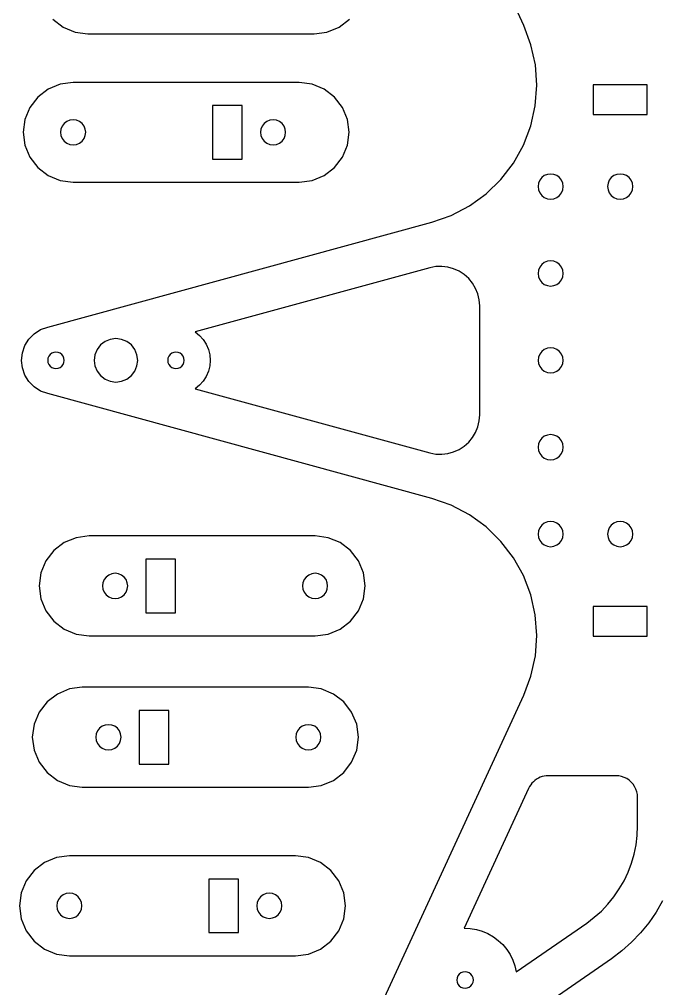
# Model space of a CAD drawing. Header units: inches. Extents: x -24.3 to 25.7, y -20.1 to 15.9.
# Drawn here: x -23.98 to -16.61, y -7.77 to 3.38 of the extents above; entities that cross this region are included whole.
import ezdxf

# ---------------------------------------------------------------- set-up
doc = ezdxf.new("R2010")
doc.units = ezdxf.units.IN
doc.header["$MEASUREMENT"] = 0
doc.layers.get('0').update_dxf_attribs({"linetype": 'CONTINUOUS'})

msp = doc.modelspace()

# ---------------------------------------------------------------- linework, layer by layer
at = {"color": 1}
for points in [[(-20.092, -8.558), (-18.176, -4.397), (-18.093, -4.176), (-18.042, -3.945), (-18.026, -3.708), (-18.044, -3.472), (-18.095, -3.241), (-18.179, -3.02), (-18.295, -2.814), (-18.438, -2.626), (-18.608, -2.46), (-18.799, -2.321), (-19.009, -2.211), (-19.232, -2.133), (-23.651, -0.926), (-23.733, -0.896), (-23.806, -0.848), (-23.867, -0.786), (-23.913, -0.712), (-23.941, -0.629), (-23.951, -0.543), (-23.941, -0.456), (-23.913, -0.373), (-23.867, -0.299), (-23.806, -0.237), (-23.733, -0.189), (-23.651, -0.159), (-19.232, 1.047), (-19.009, 1.126), (-18.799, 1.236), (-18.608, 1.375), (-18.438, 1.54), (-18.295, 1.728), (-18.179, 1.935), (-18.095, 2.156), (-18.044, 2.387), (-18.026, 2.623), (-18.042, 2.859), (-18.093, 3.09), (-18.176, 3.312), (-20.092, 7.473)], [(-23.594, 3.384), (-23.475, 3.293), (-23.337, 3.235), (-23.188, 3.216), (-20.588, 3.216), (-20.439, 3.235), (-20.3, 3.293), (-20.181, 3.384)], [(-16.578, -6.764), (-16.653, -6.894), (-16.737, -7.017), (-16.832, -7.133), (-16.935, -7.241), (-17.047, -7.34), (-17.166, -7.43), (-19.505, -9.051)]]:
    msp.add_lwpolyline(points, dxfattribs=at)
for points in [[(-23.359, 2.657), (-23.508, 2.637), (-23.646, 2.58), (-23.766, 2.488), (-23.857, 2.369), (-23.914, 2.23), (-23.934, 2.082), (-23.914, 1.933), (-23.857, 1.794), (-23.766, 1.675), (-23.646, 1.584), (-23.508, 1.526), (-23.359, 1.507), (-20.759, 1.507), (-20.61, 1.526), (-20.471, 1.584), (-20.352, 1.675), (-20.261, 1.794), (-20.204, 1.933), (-20.184, 2.082), (-20.204, 2.23), (-20.261, 2.369), (-20.352, 2.488), (-20.471, 2.58), (-20.61, 2.637), (-20.759, 2.657)], [(-20.576, -3.714), (-20.427, -3.695), (-20.288, -3.637), (-20.169, -3.546), (-20.078, -3.427), (-20.02, -3.288), (-20.001, -3.139), (-20.02, -2.99), (-20.078, -2.852), (-20.169, -2.733), (-20.288, -2.641), (-20.427, -2.584), (-20.576, -2.564), (-23.176, -2.564), (-23.324, -2.584), (-23.463, -2.641), (-23.582, -2.733), (-23.674, -2.852), (-23.731, -2.99), (-23.751, -3.139), (-23.731, -3.288), (-23.674, -3.427), (-23.582, -3.546), (-23.463, -3.637), (-23.324, -3.695), (-23.176, -3.714)], [(-20.653, -5.456), (-20.504, -5.436), (-20.365, -5.379), (-20.246, -5.287), (-20.155, -5.168), (-20.097, -5.03), (-20.078, -4.881), (-20.097, -4.732), (-20.155, -4.593), (-20.246, -4.474), (-20.365, -4.383), (-20.504, -4.325), (-20.653, -4.306), (-23.253, -4.306), (-23.402, -4.325), (-23.54, -4.383), (-23.659, -4.474), (-23.751, -4.593), (-23.808, -4.732), (-23.828, -4.881), (-23.808, -5.03), (-23.751, -5.168), (-23.659, -5.287), (-23.54, -5.379), (-23.402, -5.436), (-23.253, -5.456)], [(-23.402, -6.246), (-23.551, -6.265), (-23.689, -6.323), (-23.808, -6.414), (-23.9, -6.533), (-23.957, -6.672), (-23.977, -6.821), (-23.957, -6.97), (-23.9, -7.108), (-23.808, -7.227), (-23.689, -7.319), (-23.551, -7.376), (-23.402, -7.396), (-20.802, -7.396), (-20.653, -7.376), (-20.514, -7.319), (-20.395, -7.227), (-20.304, -7.108), (-20.246, -6.97), (-20.227, -6.821), (-20.246, -6.672), (-20.304, -6.533), (-20.395, -6.414), (-20.514, -6.323), (-20.653, -6.265), (-20.802, -6.246)]]:
    msp.add_lwpolyline(points, close=True, dxfattribs=at)
at = {"color": 3}
for points in [[(-17.376, 2.287), (-16.756, 2.287), (-16.756, 2.627), (-17.376, 2.627)], [(-21.414, 2.39), (-21.754, 2.39), (-21.754, 1.773), (-21.414, 1.773)], [(-23.499, 2.044), (-23.485, 2.009), (-23.462, 1.979), (-23.431, 1.956), (-23.397, 1.942), (-23.359, 1.937), (-23.321, 1.942), (-23.286, 1.956), (-23.256, 1.979), (-23.233, 2.009), (-23.219, 2.044), (-23.214, 2.082), (-23.219, 2.119), (-23.233, 2.154), (-23.256, 2.184), (-23.286, 2.207), (-23.321, 2.222), (-23.359, 2.227), (-23.397, 2.222), (-23.431, 2.207), (-23.462, 2.184), (-23.485, 2.154), (-23.499, 2.119), (-23.504, 2.082)], [(-21.199, 2.044), (-21.185, 2.009), (-21.162, 1.979), (-21.131, 1.956), (-21.097, 1.942), (-21.059, 1.937), (-21.021, 1.942), (-20.986, 1.956), (-20.956, 1.979), (-20.933, 2.009), (-20.919, 2.044), (-20.914, 2.082), (-20.919, 2.119), (-20.933, 2.154), (-20.956, 2.184), (-20.986, 2.207), (-21.021, 2.222), (-21.059, 2.227), (-21.097, 2.222), (-21.131, 2.207), (-21.162, 2.184), (-21.185, 2.154), (-21.199, 2.119), (-21.204, 2.082)], [(-17.726, 1.495), (-17.741, 1.53), (-17.764, 1.56), (-17.794, 1.583), (-17.829, 1.597), (-17.866, 1.602), (-17.904, 1.597), (-17.939, 1.583), (-17.969, 1.56), (-17.992, 1.53), (-18.006, 1.495), (-18.011, 1.457), (-18.006, 1.42), (-17.992, 1.385), (-17.969, 1.355), (-17.939, 1.332), (-17.904, 1.317), (-17.866, 1.312), (-17.829, 1.317), (-17.794, 1.332), (-17.764, 1.355), (-17.741, 1.385), (-17.726, 1.42), (-17.721, 1.457)], [(-16.926, 1.495), (-16.941, 1.53), (-16.964, 1.56), (-16.994, 1.583), (-17.029, 1.597), (-17.066, 1.602), (-17.104, 1.597), (-17.139, 1.583), (-17.169, 1.56), (-17.192, 1.53), (-17.206, 1.495), (-17.211, 1.457), (-17.206, 1.42), (-17.192, 1.385), (-17.169, 1.355), (-17.139, 1.332), (-17.104, 1.317), (-17.066, 1.312), (-17.029, 1.317), (-16.994, 1.332), (-16.964, 1.355), (-16.941, 1.385), (-16.926, 1.42), (-16.921, 1.457)], [(-17.726, 0.495), (-17.741, 0.53), (-17.764, 0.56), (-17.794, 0.583), (-17.829, 0.597), (-17.866, 0.602), (-17.904, 0.597), (-17.939, 0.583), (-17.969, 0.56), (-17.992, 0.53), (-18.006, 0.495), (-18.011, 0.457), (-18.006, 0.42), (-17.992, 0.385), (-17.969, 0.355), (-17.939, 0.332), (-17.904, 0.317), (-17.866, 0.312), (-17.829, 0.317), (-17.794, 0.332), (-17.764, 0.355), (-17.741, 0.385), (-17.726, 0.42), (-17.721, 0.457)], [(-18.982, -1.597), (-18.918, -1.569), (-18.86, -1.531), (-18.808, -1.485), (-18.764, -1.431), (-18.729, -1.372), (-18.703, -1.307), (-18.687, -1.24), (-18.682, -1.171), (-18.682, 0.085), (-18.687, 0.154), (-18.703, 0.222), (-18.729, 0.286), (-18.764, 0.346), (-18.808, 0.4), (-18.86, 0.446), (-18.918, 0.484), (-18.982, 0.512), (-19.048, 0.53), (-19.117, 0.538), (-19.187, 0.536), (-19.255, 0.523), (-21.956, -0.215), (-21.906, -0.255), (-21.862, -0.303), (-21.828, -0.357), (-21.802, -0.416), (-21.786, -0.478), (-21.781, -0.543), (-21.786, -0.607), (-21.802, -0.669), (-21.828, -0.729), (-21.862, -0.783), (-21.906, -0.83), (-21.956, -0.871), (-19.255, -1.608), (-19.187, -1.621), (-19.117, -1.624), (-19.048, -1.616)], [(-22.625, -0.478), (-22.65, -0.418), (-22.689, -0.366), (-22.741, -0.326), (-22.801, -0.301), (-22.866, -0.293), (-22.931, -0.301), (-22.991, -0.326), (-23.043, -0.366), (-23.083, -0.418), (-23.108, -0.478), (-23.116, -0.543), (-23.108, -0.607), (-23.083, -0.668), (-23.043, -0.719), (-22.991, -0.759), (-22.931, -0.784), (-22.866, -0.793), (-22.801, -0.784), (-22.741, -0.759), (-22.689, -0.719), (-22.65, -0.668), (-22.625, -0.607), (-22.616, -0.543)], [(-17.726, -0.505), (-17.741, -0.47), (-17.764, -0.44), (-17.794, -0.417), (-17.829, -0.403), (-17.866, -0.398), (-17.904, -0.403), (-17.939, -0.417), (-17.969, -0.44), (-17.992, -0.47), (-18.006, -0.505), (-18.011, -0.543), (-18.006, -0.58), (-17.992, -0.615), (-17.969, -0.645), (-17.939, -0.668), (-17.904, -0.683), (-17.866, -0.688), (-17.829, -0.683), (-17.794, -0.668), (-17.764, -0.645), (-17.741, -0.615), (-17.726, -0.58), (-17.721, -0.543)], [(-23.464, -0.518), (-23.474, -0.495), (-23.489, -0.475), (-23.509, -0.46), (-23.532, -0.451), (-23.556, -0.448), (-23.581, -0.451), (-23.604, -0.46), (-23.623, -0.475), (-23.638, -0.495), (-23.648, -0.518), (-23.651, -0.543), (-23.648, -0.567), (-23.638, -0.59), (-23.623, -0.61), (-23.604, -0.625), (-23.581, -0.634), (-23.556, -0.638), (-23.532, -0.634), (-23.509, -0.625), (-23.489, -0.61), (-23.474, -0.59), (-23.464, -0.567), (-23.461, -0.543)], [(-22.084, -0.518), (-22.094, -0.495), (-22.109, -0.475), (-22.129, -0.46), (-22.152, -0.451), (-22.176, -0.448), (-22.201, -0.451), (-22.224, -0.46), (-22.243, -0.475), (-22.258, -0.495), (-22.268, -0.518), (-22.271, -0.543), (-22.268, -0.567), (-22.258, -0.59), (-22.243, -0.61), (-22.224, -0.625), (-22.201, -0.634), (-22.176, -0.638), (-22.152, -0.634), (-22.129, -0.625), (-22.109, -0.61), (-22.094, -0.59), (-22.084, -0.567), (-22.081, -0.543)], [(-17.726, -1.505), (-17.741, -1.47), (-17.764, -1.44), (-17.794, -1.417), (-17.829, -1.403), (-17.866, -1.398), (-17.904, -1.403), (-17.939, -1.417), (-17.969, -1.44), (-17.992, -1.47), (-18.006, -1.505), (-18.011, -1.543), (-18.006, -1.58), (-17.992, -1.615), (-17.969, -1.645), (-17.939, -1.668), (-17.904, -1.683), (-17.866, -1.688), (-17.829, -1.683), (-17.794, -1.668), (-17.764, -1.645), (-17.741, -1.615), (-17.726, -1.58), (-17.721, -1.543)], [(-17.726, -2.505), (-17.741, -2.47), (-17.764, -2.44), (-17.794, -2.417), (-17.829, -2.403), (-17.866, -2.398), (-17.904, -2.403), (-17.939, -2.417), (-17.969, -2.44), (-17.992, -2.47), (-18.006, -2.505), (-18.011, -2.543), (-18.006, -2.58), (-17.992, -2.615), (-17.969, -2.645), (-17.939, -2.668), (-17.904, -2.683), (-17.866, -2.688), (-17.829, -2.683), (-17.794, -2.668), (-17.764, -2.645), (-17.741, -2.615), (-17.726, -2.58), (-17.721, -2.543)], [(-16.926, -2.505), (-16.941, -2.47), (-16.964, -2.44), (-16.994, -2.417), (-17.029, -2.403), (-17.066, -2.398), (-17.104, -2.403), (-17.139, -2.417), (-17.169, -2.44), (-17.192, -2.47), (-17.206, -2.505), (-17.211, -2.543), (-17.206, -2.58), (-17.192, -2.615), (-17.169, -2.645), (-17.139, -2.668), (-17.104, -2.683), (-17.066, -2.688), (-17.029, -2.683), (-16.994, -2.668), (-16.964, -2.645), (-16.941, -2.615), (-16.926, -2.58), (-16.921, -2.543)], [(-22.521, -3.447), (-22.181, -3.447), (-22.181, -2.831), (-22.521, -2.831)], [(-22.736, -3.102), (-22.75, -3.067), (-22.773, -3.037), (-22.803, -3.014), (-22.838, -2.999), (-22.876, -2.994), (-22.913, -2.999), (-22.948, -3.014), (-22.978, -3.037), (-23.001, -3.067), (-23.016, -3.102), (-23.021, -3.139), (-23.016, -3.177), (-23.001, -3.212), (-22.978, -3.242), (-22.948, -3.265), (-22.913, -3.279), (-22.876, -3.284), (-22.838, -3.279), (-22.803, -3.265), (-22.773, -3.242), (-22.75, -3.212), (-22.736, -3.177), (-22.731, -3.139)], [(-20.436, -3.102), (-20.45, -3.067), (-20.473, -3.037), (-20.503, -3.014), (-20.538, -2.999), (-20.576, -2.994), (-20.613, -2.999), (-20.648, -3.014), (-20.678, -3.037), (-20.701, -3.067), (-20.716, -3.102), (-20.721, -3.139), (-20.716, -3.177), (-20.701, -3.212), (-20.678, -3.242), (-20.648, -3.265), (-20.613, -3.279), (-20.576, -3.284), (-20.538, -3.279), (-20.503, -3.265), (-20.473, -3.242), (-20.45, -3.212), (-20.436, -3.177), (-20.431, -3.139)], [(-16.756, -3.716), (-16.756, -3.376), (-17.376, -3.376), (-17.376, -3.716)], [(-22.598, -5.189), (-22.258, -5.189), (-22.258, -4.573), (-22.598, -4.573)], [(-22.813, -4.843), (-22.827, -4.808), (-22.85, -4.778), (-22.88, -4.755), (-22.915, -4.741), (-22.953, -4.736), (-22.99, -4.741), (-23.025, -4.755), (-23.055, -4.778), (-23.078, -4.808), (-23.093, -4.843), (-23.098, -4.881), (-23.093, -4.918), (-23.078, -4.953), (-23.055, -4.983), (-23.025, -5.006), (-22.99, -5.021), (-22.953, -5.026), (-22.915, -5.021), (-22.88, -5.006), (-22.85, -4.983), (-22.827, -4.953), (-22.813, -4.918), (-22.808, -4.881)], [(-20.513, -4.843), (-20.527, -4.808), (-20.55, -4.778), (-20.58, -4.755), (-20.615, -4.741), (-20.653, -4.736), (-20.69, -4.741), (-20.725, -4.755), (-20.755, -4.778), (-20.778, -4.808), (-20.793, -4.843), (-20.798, -4.881), (-20.793, -4.918), (-20.778, -4.953), (-20.755, -4.983), (-20.725, -5.006), (-20.69, -5.021), (-20.653, -5.026), (-20.615, -5.021), (-20.58, -5.006), (-20.55, -4.983), (-20.527, -4.953), (-20.513, -4.918), (-20.508, -4.881)], [(-17.021, -6.532), (-16.974, -6.434), (-16.936, -6.331), (-16.905, -6.226), (-16.884, -6.119), (-16.87, -6.011), (-16.866, -5.902), (-16.866, -5.574), (-16.868, -5.541), (-16.875, -5.509), (-16.885, -5.478), (-16.9, -5.449), (-16.918, -5.422), (-16.939, -5.397), (-16.964, -5.375), (-16.991, -5.357), (-17.02, -5.343), (-17.051, -5.332), (-17.083, -5.326), (-17.116, -5.324), (-17.892, -5.324), (-17.916, -5.325), (-17.939, -5.328), (-17.962, -5.334), (-17.985, -5.342), (-18.006, -5.351), (-18.027, -5.363), (-18.046, -5.377), (-18.064, -5.392), (-18.081, -5.41), (-18.095, -5.428), (-18.108, -5.448), (-18.119, -5.469), (-18.861, -7.08), (-18.79, -7.083), (-18.72, -7.094), (-18.652, -7.114), (-18.587, -7.141), (-18.525, -7.176), (-18.468, -7.219), (-18.416, -7.268), (-18.371, -7.322), (-18.333, -7.382), (-18.301, -7.445), (-18.278, -7.512), (-18.263, -7.582), (-17.451, -7.019), (-17.364, -6.953), (-17.282, -6.881), (-17.207, -6.802), (-17.138, -6.717), (-17.076, -6.627)], [(-21.457, -6.513), (-21.797, -6.513), (-21.797, -7.129), (-21.457, -7.129)], [(-23.542, -6.858), (-23.527, -6.893), (-23.504, -6.923), (-23.474, -6.946), (-23.439, -6.961), (-23.402, -6.966), (-23.364, -6.961), (-23.329, -6.946), (-23.299, -6.923), (-23.276, -6.893), (-23.262, -6.858), (-23.257, -6.821), (-23.262, -6.783), (-23.276, -6.748), (-23.299, -6.718), (-23.329, -6.695), (-23.364, -6.681), (-23.402, -6.676), (-23.439, -6.681), (-23.474, -6.695), (-23.504, -6.718), (-23.527, -6.748), (-23.542, -6.783), (-23.547, -6.821)], [(-21.242, -6.858), (-21.227, -6.893), (-21.204, -6.923), (-21.174, -6.946), (-21.139, -6.961), (-21.102, -6.966), (-21.064, -6.961), (-21.029, -6.946), (-20.999, -6.923), (-20.976, -6.893), (-20.962, -6.858), (-20.957, -6.821), (-20.962, -6.783), (-20.976, -6.748), (-20.999, -6.718), (-21.029, -6.695), (-21.064, -6.681), (-21.102, -6.676), (-21.139, -6.681), (-21.174, -6.695), (-21.204, -6.718), (-21.227, -6.748), (-21.242, -6.783), (-21.247, -6.821)], [(-18.759, -7.65), (-18.768, -7.627), (-18.783, -7.607), (-18.803, -7.592), (-18.826, -7.583), (-18.85, -7.58), (-18.875, -7.583), (-18.898, -7.592), (-18.918, -7.607), (-18.933, -7.627), (-18.942, -7.65), (-18.945, -7.675), (-18.942, -7.699), (-18.933, -7.722), (-18.918, -7.742), (-18.898, -7.757), (-18.875, -7.766), (-18.85, -7.77), (-18.826, -7.766), (-18.803, -7.757), (-18.783, -7.742), (-18.768, -7.722), (-18.759, -7.699), (-18.755, -7.675)]]:
    msp.add_lwpolyline(points, close=True, dxfattribs=at)

doc.saveas('drawing.dxf')
